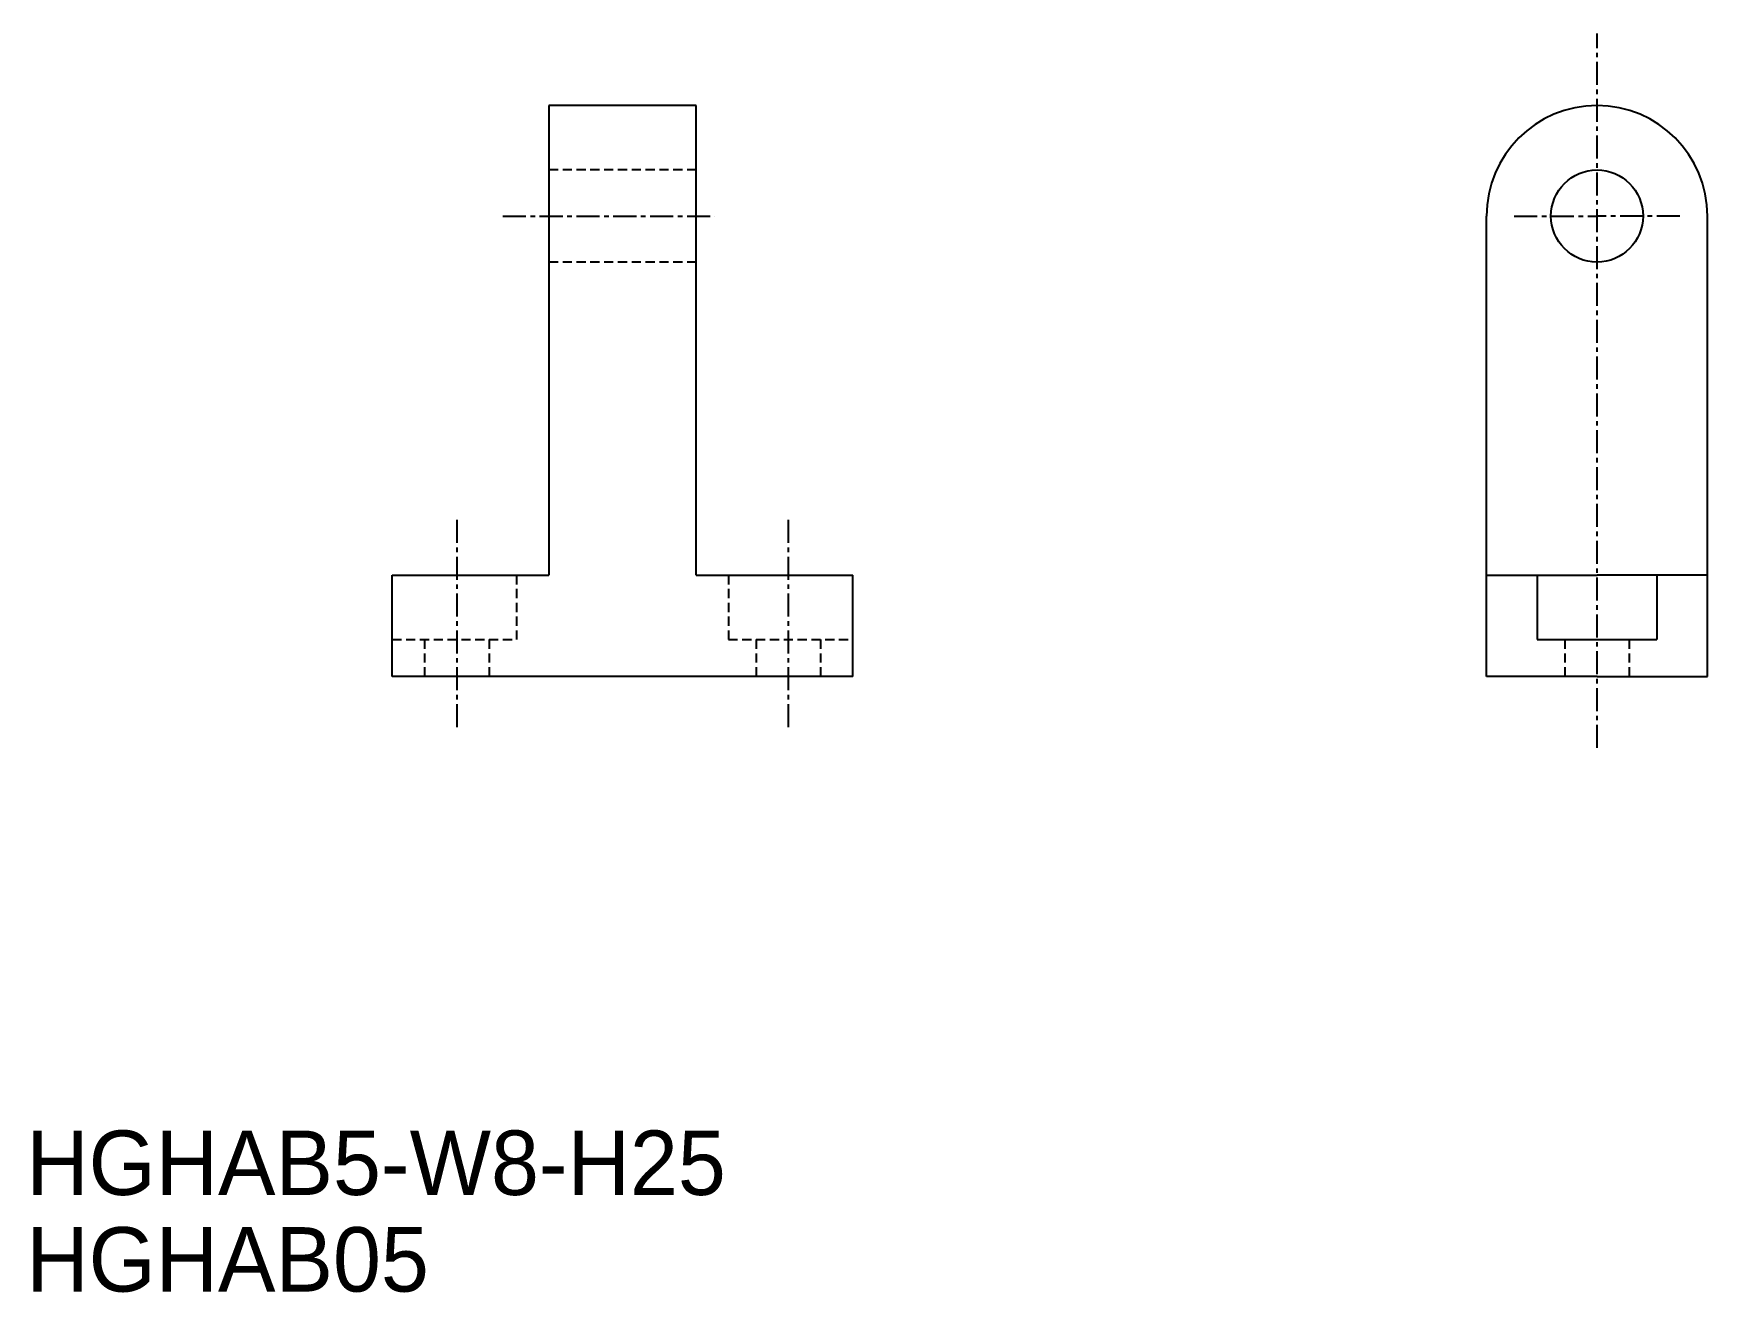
# Model space of a CAD drawing. Extents: x 0.8 to 91.7, y 0.9 to 69.2.
import ezdxf

# ---------------------------------------------------------------- set-up
doc = ezdxf.new("R2010")
doc.units = 0
doc.linetypes.add('CENTER', pattern=[2, 1.25, -0.25, 0.25, -0.25])
doc.linetypes.add('DASHED', pattern=[0.75, 0.5, -0.25])
doc.layers.get('0').update_dxf_attribs({"linetype": 'CONTINUOUS'})
doc.layers.add('CENTER', color=1, linetype='CENTER')

msp = doc.modelspace()

# ---------------------------------------------------------------- linework, layer by layer
at = {"color": 7, "linetype": 'CONTINUOUS'}
for p, q in [((28.819, 65.33), (28.819, 39.83)), ((36.819, 65.33), (28.819, 65.33)), ((36.819, 39.83), (36.819, 65.33)), ((79.723, 34.33), (79.723, 59.33)), ((91.723, 34.33), (91.723, 59.33)), ((20.319, 34.33), (20.319, 39.83)), ((20.319, 39.83), (28.819, 39.83)), ((36.819, 39.83), (45.319, 39.83)), ((45.319, 34.33), (45.319, 39.83)), ((79.723, 39.83), (85.723, 39.83)), ((82.473, 39.83), (82.473, 36.33)), ((91.723, 39.83), (85.723, 39.83)), ((88.973, 39.83), (88.973, 36.33)), ((82.473, 36.33), (88.973, 36.33)), ((45.319, 34.33), (20.319, 34.33)), ((85.723, 34.33), (79.723, 34.33)), ((85.723, 34.33), (91.723, 34.33))]:
    msp.add_line(p, q, dxfattribs=at)
at = {"color": 3, "linetype": 'DASHED'}
for p, q in [((36.819, 61.83), (28.819, 61.83)), ((36.819, 56.83), (28.819, 56.83)), ((27.069, 39.83), (27.069, 36.33)), ((38.569, 39.83), (38.569, 36.33)), ((20.319, 36.33), (27.069, 36.33)), ((22.069, 36.33), (22.069, 34.33)), ((25.569, 36.33), (25.569, 34.33)), ((38.569, 36.33), (45.319, 36.33)), ((40.069, 36.33), (40.069, 34.33)), ((43.569, 36.33), (43.569, 34.33)), ((83.973, 36.33), (83.973, 34.33)), ((87.473, 36.33), (87.473, 34.33))]:
    msp.add_line(p, q, dxfattribs=at)
at = {"color": 7, "linetype": 'CONTINUOUS'}
msp.add_circle((85.723, 59.33), 2.5, dxfattribs=at)
msp.add_arc((85.723, 59.33), 6, 0, 180, dxfattribs=at)
at = {"layer": 'CENTER', "color": 1, "linetype": 'CENTER'}
for p, q in [((85.723, 30.448), (85.723, 69.243)), ((26.319, 59.33), (37.819, 59.33)), ((81.223, 59.33), (85.723, 59.33)), ((90.223, 59.33), (85.723, 59.33)), ((23.819, 42.83), (23.819, 31.33)), ((41.819, 42.83), (41.819, 31.33))]:
    msp.add_line(p, q, dxfattribs=at)

# ---------------------------------------------------------------- texts
at = {"color": 7, "linetype": 'CONTINUOUS'}
for s, p in [('HGHAB5-W8-H25', (0.455, 6.175)), ('HGHAB05', (0.455, 0.929))]:
    msp.add_text(s, height=3.5, dxfattribs=at).set_placement(p)

doc.saveas('drawing.dxf')
